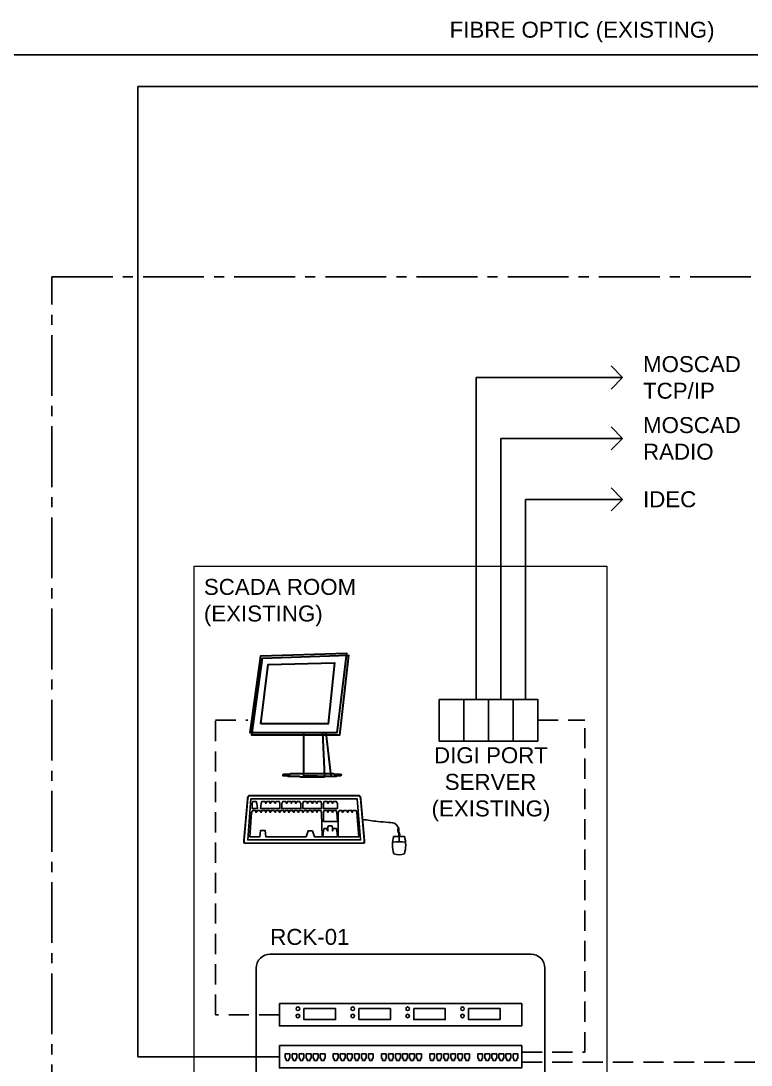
# Paper-space layout 'Sample Network Drawing - A1 Sheet' of a CAD drawing. Extents: x 49 to 806, y 22 to 564.
# Drawn here: x 217.3 to 331.8, y 394.2 to 557.8 of the extents above; entities that cross this region are included whole.
import ezdxf

# ---------------------------------------------------------------- set-up
doc = ezdxf.new("R2010")
doc.units = 0
doc.linetypes.add('CENTER2', pattern=[28.575, 19.05, -3.175, 3.175, -3.175])
doc.linetypes.add('HIDDEN2', pattern=[4.7625, 3.175, -1.5875])
for name, color, linetype, lineweight in [('G-ANNO-SYMB-EXST', 252, 'Continuous', 13), ('N-ANNO-TEXT', 2, 'Continuous', 18), ('N-ANNO-TEXT-EXST', 252, 'Continuous', 18), ('N-CONT-PANL', 3, 'Continuous', 25), ('N-EQPM', 4, 'Continuous', 25), ('N-EQPM-EXST', 252, 'Continuous', 25), ('N-ETH-FBR_EXST', 252, 'SOFTWARE', 25), ('N-MISC', 3, 'CENTER2', 25), ('N-SGNL-ELEC', 4, 'HIDDEN2', 25), ('N-SGNL-ELEC_EXST', 252, 'HIDDEN2', 25), ('N-SGNL-UNDEF', 4, 'UNDEFINED SIGNAL', 25)]:
    doc.layers.add(name, color=color, linetype=linetype, lineweight=lineweight)
doc.styles.add('_CGS_2-5_NOTES', font='arial.ttf', dxfattribs={"height": 2.5})
doc.styles.get("Standard").update_dxf_attribs({"font": 'arial.ttf'})
doc.linetypes.add('SOFTWARE', pattern='A,8.5,1.75,["o",Standard,S=2.5,R=0,X=0,Y=-0.7969],-1.5485', length=11.7985)
doc.linetypes.add('UNDEFINED SIGNAL', pattern='A,2.25,-0.762,2.25,-0.762,["/",Standard,S=2,R=0,X=-0.1905,Y=-0.975],2.25,-0.762', length=9.036)

psp = doc.layouts.new('Sample Network Drawing - A1 Sheet')

# ---------------------------------------------------------------- linework, layer by layer
at = {"layer": 'G-ANNO-SYMB-EXST', "ltscale": 10}
psp.add_lwpolyline([(244.49, 472.35), (309.16, 472.35), (309.16, 310.87), (244.49, 310.87)], close=True, dxfattribs=at)
at = {"layer": 'N-CONT-PANL', "ltscale": 10}
psp.add_lwpolyline([(256.4, 411.55), (297.25, 411.55, -0.414214), (299.44, 409.36), (299.44, 317.19, -0.414214), (297.25, 315.01), (256.4, 315.01, -0.414214), (254.21, 317.19), (254.21, 409.36, -0.414214)], format="xyb", close=True, dxfattribs=at)
at = {"layer": 'N-EQPM', "lineweight": 0}
psp.add_lwpolyline([(254.91, 447.62), (256.1, 456.9), (266.47, 457.2), (265.48, 447.62), (254.91, 447.62), (254.91, 447.62)], dxfattribs=at)
at = {"layer": 'N-EQPM'}
for points in [[(257.83, 403.79), (295.83, 403.79), (295.83, 400.29), (257.83, 400.29)], [(261.69, 403.02), (266.63, 403.02), (266.63, 401.29), (261.69, 401.29)], [(270.29, 403.02), (275.23, 403.02), (275.23, 401.29), (270.29, 401.29)], [(278.89, 403.02), (283.83, 403.02), (283.83, 401.29), (278.89, 401.29)], [(287.48, 403.02), (292.43, 403.02), (292.43, 401.29), (287.48, 401.29)]]:
    psp.add_lwpolyline(points, close=True, dxfattribs=at)
for points in [[(260.46, 402.99, 1), (261.02, 402.99, 1)], [(269.05, 402.99, 1), (269.62, 402.99, 1)], [(277.65, 402.99, 1), (278.22, 402.99, 1)], [(286.25, 402.99, 1), (286.82, 402.99, 1)], [(260.46, 401.86, 1), (261.02, 401.86, 1)], [(269.05, 401.86, 1), (269.62, 401.86, 1)], [(277.65, 401.86, 1), (278.22, 401.86, 1)], [(286.25, 401.86, 1), (286.82, 401.86, 1)]]:
    psp.add_lwpolyline(points, format="xyb", close=True, dxfattribs=at)
at = {"layer": 'N-EQPM-EXST', "linetype": 'Continuous'}
for p, q in [((276.44, 430.7), (276.55, 430.46)), ((276.6, 431.31), (276.47, 431.32)), ((276.67, 430.48), (276.57, 430.72)), ((275.78, 430), (277.42, 430)), ((276.55, 430), (276.67, 430)), ((276.6, 430), (276.6, 429.13)), ((259.48, 395.92), (258.73, 395.92)), ((258.73, 395.92), (258.73, 395.17)), ((259.48, 395.17), (259.48, 395.92)), ((260.58, 395.92), (259.83, 395.92)), ((259.83, 395.92), (259.83, 395.17)), ((260.58, 395.17), (260.58, 395.92)), ((261.69, 395.92), (260.93, 395.92)), ((260.93, 395.92), (260.93, 395.17)), ((261.69, 395.17), (261.69, 395.92)), ((262.79, 395.92), (262.03, 395.92)), ((262.03, 395.92), (262.03, 395.17)), ((262.79, 395.17), (262.79, 395.92)), ((263.89, 395.92), (263.13, 395.92)), ((263.13, 395.92), (263.13, 395.17)), ((263.89, 395.17), (263.89, 395.92)), ((264.99, 395.92), (264.24, 395.92)), ((264.24, 395.92), (264.24, 395.17)), ((264.99, 395.17), (264.99, 395.92)), ((267.03, 395.92), (266.28, 395.92)), ((266.28, 395.92), (266.28, 395.17)), ((267.03, 395.17), (267.03, 395.92)), ((268.14, 395.92), (267.38, 395.92)), ((267.38, 395.92), (267.38, 395.17)), ((268.14, 395.17), (268.14, 395.92)), ((269.24, 395.92), (268.48, 395.92)), ((268.48, 395.92), (268.48, 395.17)), ((269.24, 395.17), (269.24, 395.92)), ((270.34, 395.92), (269.59, 395.92)), ((269.59, 395.92), (269.59, 395.17)), ((270.34, 395.17), (270.34, 395.92)), ((271.44, 395.92), (270.69, 395.92)), ((270.69, 395.92), (270.69, 395.17)), ((271.44, 395.17), (271.44, 395.92)), ((272.54, 395.92), (271.79, 395.92)), ((271.79, 395.92), (271.79, 395.17)), ((272.54, 395.17), (272.54, 395.92)), ((274.59, 395.92), (273.83, 395.92)), ((273.83, 395.92), (273.83, 395.17)), ((274.59, 395.17), (274.59, 395.92)), ((275.69, 395.92), (274.93, 395.92)), ((274.93, 395.92), (274.93, 395.17)), ((275.69, 395.17), (275.69, 395.92)), ((276.79, 395.92), (276.04, 395.92)), ((276.04, 395.92), (276.04, 395.17)), ((276.79, 395.17), (276.79, 395.92)), ((277.89, 395.92), (277.14, 395.92)), ((277.14, 395.92), (277.14, 395.17)), ((277.89, 395.17), (277.89, 395.92)), ((279, 395.92), (278.24, 395.92)), ((278.24, 395.92), (278.24, 395.17)), ((279, 395.17), (279, 395.92)), ((280.1, 395.92), (279.34, 395.92)), ((279.34, 395.92), (279.34, 395.17)), ((280.1, 395.17), (280.1, 395.92)), ((282.14, 395.92), (281.39, 395.92)), ((281.39, 395.92), (281.39, 395.17)), ((282.14, 395.17), (282.14, 395.92)), ((283.24, 395.92), (282.49, 395.92)), ((282.49, 395.92), (282.49, 395.17)), ((283.24, 395.17), (283.24, 395.92)), ((284.34, 395.92), (283.59, 395.92)), ((283.59, 395.92), (283.59, 395.17)), ((284.34, 395.17), (284.34, 395.92)), ((285.45, 395.92), (284.69, 395.92)), ((284.69, 395.92), (284.69, 395.17)), ((285.45, 395.17), (285.45, 395.92)), ((286.55, 395.92), (285.79, 395.92)), ((285.79, 395.92), (285.79, 395.17)), ((286.55, 395.17), (286.55, 395.92)), ((287.65, 395.92), (286.9, 395.92)), ((286.9, 395.92), (286.9, 395.17)), ((287.65, 395.17), (287.65, 395.92)), ((289.69, 395.92), (288.94, 395.92)), ((288.94, 395.92), (288.94, 395.17)), ((289.69, 395.17), (289.69, 395.92)), ((290.8, 395.92), (290.04, 395.92)), ((290.04, 395.92), (290.04, 395.17)), ((290.8, 395.17), (290.8, 395.92)), ((291.9, 395.92), (291.14, 395.92)), ((291.14, 395.92), (291.14, 395.17)), ((291.9, 395.17), (291.9, 395.92)), ((293, 395.92), (292.24, 395.92)), ((292.24, 395.92), (292.24, 395.17)), ((293, 395.17), (293, 395.92)), ((294.1, 395.92), (293.35, 395.92)), ((293.35, 395.92), (293.35, 395.17)), ((294.1, 395.17), (294.1, 395.92)), ((295.2, 395.92), (294.45, 395.92)), ((294.45, 395.92), (294.45, 395.17)), ((295.2, 395.17), (295.2, 395.92)), ((258.73, 395.17), (258.88, 395.17)), ((258.88, 395.17), (258.88, 394.87)), ((258.88, 394.87), (259.33, 394.87)), ((259.33, 394.87), (259.33, 395.17)), ((259.33, 395.17), (259.48, 395.17)), ((259.83, 395.17), (259.98, 395.17)), ((259.98, 395.17), (259.98, 394.87)), ((259.98, 394.87), (260.43, 394.87)), ((260.43, 394.87), (260.43, 395.17)), ((260.43, 395.17), (260.58, 395.17)), ((260.93, 395.17), (261.08, 395.17)), ((261.08, 395.17), (261.08, 394.87)), ((261.08, 394.87), (261.53, 394.87)), ((261.53, 394.87), (261.53, 395.17)), ((261.53, 395.17), (261.69, 395.17)), ((262.03, 395.17), (262.18, 395.17)), ((262.18, 395.17), (262.18, 394.87)), ((262.18, 394.87), (262.64, 394.87)), ((262.64, 394.87), (262.64, 395.17)), ((262.64, 395.17), (262.79, 395.17)), ((263.13, 395.17), (263.29, 395.17)), ((263.29, 395.17), (263.29, 394.87)), ((263.29, 394.87), (263.74, 394.87)), ((263.74, 394.87), (263.74, 395.17)), ((263.74, 395.17), (263.89, 395.17)), ((264.24, 395.17), (264.39, 395.17)), ((264.39, 395.17), (264.39, 394.87)), ((264.39, 394.87), (264.84, 394.87)), ((264.84, 394.87), (264.84, 395.17)), ((264.84, 395.17), (264.99, 395.17)), ((266.28, 395.17), (266.43, 395.17)), ((266.43, 395.17), (266.43, 394.87)), ((266.43, 394.87), (266.88, 394.87)), ((266.88, 394.87), (266.88, 395.17)), ((266.88, 395.17), (267.03, 395.17)), ((267.38, 395.17), (267.53, 395.17)), ((267.53, 395.17), (267.53, 394.87)), ((267.53, 394.87), (267.99, 394.87)), ((267.99, 394.87), (267.99, 395.17)), ((267.99, 395.17), (268.14, 395.17)), ((268.48, 395.17), (268.63, 395.17)), ((268.63, 395.17), (268.63, 394.87)), ((268.63, 394.87), (269.09, 394.87)), ((269.09, 394.87), (269.09, 395.17)), ((269.09, 395.17), (269.24, 395.17)), ((269.59, 395.17), (269.74, 395.17)), ((269.74, 395.17), (269.74, 394.87)), ((269.74, 394.87), (270.19, 394.87)), ((270.19, 394.87), (270.19, 395.17)), ((270.19, 395.17), (270.34, 395.17)), ((270.69, 395.17), (270.84, 395.17)), ((270.84, 395.17), (270.84, 394.87)), ((270.84, 394.87), (271.29, 394.87)), ((271.29, 394.87), (271.29, 395.17)), ((271.29, 395.17), (271.44, 395.17)), ((271.79, 395.17), (271.94, 395.17)), ((271.94, 395.17), (271.94, 394.87)), ((271.94, 394.87), (272.39, 394.87)), ((272.39, 394.87), (272.39, 395.17)), ((272.39, 395.17), (272.54, 395.17)), ((273.83, 395.17), (273.98, 395.17)), ((273.98, 395.17), (273.98, 394.87)), ((273.98, 394.87), (274.44, 394.87)), ((274.44, 394.87), (274.44, 395.17)), ((274.44, 395.17), (274.59, 395.17)), ((274.93, 395.17), (275.09, 395.17)), ((275.09, 395.17), (275.09, 394.87)), ((275.09, 394.87), (275.54, 394.87)), ((275.54, 394.87), (275.54, 395.17)), ((275.54, 395.17), (275.69, 395.17)), ((276.04, 395.17), (276.19, 395.17)), ((276.19, 395.17), (276.19, 394.87)), ((276.19, 394.87), (276.64, 394.87)), ((276.64, 394.87), (276.64, 395.17)), ((276.64, 395.17), (276.79, 395.17)), ((277.14, 395.17), (277.29, 395.17)), ((277.29, 395.17), (277.29, 394.87)), ((277.29, 394.87), (277.74, 394.87)), ((277.74, 394.87), (277.74, 395.17)), ((277.74, 395.17), (277.89, 395.17)), ((278.24, 395.17), (278.39, 395.17)), ((278.39, 395.17), (278.39, 394.87)), ((278.39, 394.87), (278.84, 394.87)), ((278.84, 394.87), (278.84, 395.17)), ((278.84, 395.17), (279, 395.17)), ((279.34, 395.17), (279.49, 395.17)), ((279.49, 395.17), (279.49, 394.87)), ((279.49, 394.87), (279.95, 394.87)), ((279.95, 394.87), (279.95, 395.17)), ((279.95, 395.17), (280.1, 395.17)), ((281.39, 395.17), (281.54, 395.17)), ((281.54, 395.17), (281.54, 394.87)), ((281.54, 394.87), (281.99, 394.87)), ((281.99, 394.87), (281.99, 395.17)), ((281.99, 395.17), (282.14, 395.17)), ((282.49, 395.17), (282.64, 395.17)), ((282.64, 395.17), (282.64, 394.87)), ((282.64, 394.87), (283.09, 394.87)), ((283.09, 394.87), (283.09, 395.17)), ((283.09, 395.17), (283.24, 395.17)), ((283.59, 395.17), (283.74, 395.17)), ((283.74, 395.17), (283.74, 394.87)), ((283.74, 394.87), (284.19, 394.87)), ((284.19, 394.87), (284.19, 395.17)), ((284.19, 395.17), (284.34, 395.17)), ((284.69, 395.17), (284.84, 395.17)), ((284.84, 395.17), (284.84, 394.87)), ((284.84, 394.87), (285.3, 394.87)), ((285.3, 394.87), (285.3, 395.17)), ((285.3, 395.17), (285.45, 395.17)), ((285.79, 395.17), (285.94, 395.17)), ((285.94, 395.17), (285.94, 394.87)), ((285.94, 394.87), (286.4, 394.87)), ((286.4, 394.87), (286.4, 395.17)), ((286.4, 395.17), (286.55, 395.17)), ((286.9, 395.17), (287.05, 395.17)), ((287.05, 395.17), (287.05, 394.87)), ((287.05, 394.87), (287.5, 394.87)), ((287.5, 394.87), (287.5, 395.17)), ((287.5, 395.17), (287.65, 395.17)), ((288.94, 395.17), (289.09, 395.17)), ((289.09, 395.17), (289.09, 394.87)), ((289.09, 394.87), (289.54, 394.87)), ((289.54, 394.87), (289.54, 395.17)), ((289.54, 395.17), (289.69, 395.17)), ((290.04, 395.17), (290.19, 395.17)), ((290.19, 395.17), (290.19, 394.87)), ((290.19, 394.87), (290.64, 394.87)), ((290.64, 394.87), (290.64, 395.17)), ((290.64, 395.17), (290.8, 395.17)), ((291.14, 395.17), (291.29, 395.17)), ((291.29, 395.17), (291.29, 394.87)), ((291.29, 394.87), (291.75, 394.87)), ((291.75, 394.87), (291.75, 395.17)), ((291.75, 395.17), (291.9, 395.17)), ((292.24, 395.17), (292.4, 395.17)), ((292.4, 395.17), (292.4, 394.87)), ((292.4, 394.87), (292.85, 394.87)), ((292.85, 394.87), (292.85, 395.17)), ((292.85, 395.17), (293, 395.17)), ((293.35, 395.17), (293.5, 395.17)), ((293.5, 395.17), (293.5, 394.87)), ((293.5, 394.87), (293.95, 394.87)), ((293.95, 394.87), (293.95, 395.17)), ((293.95, 395.17), (294.1, 395.17)), ((294.45, 395.17), (294.6, 395.17)), ((294.6, 395.17), (294.6, 394.87)), ((294.6, 394.87), (295.05, 394.87)), ((295.05, 394.87), (295.05, 395.17)), ((295.05, 395.17), (295.2, 395.17))]:
    psp.add_line(p, q, dxfattribs=at)
at = {"layer": 'N-EQPM-EXST', "lineweight": 30}
for points in [[(253.23, 446.23), (254.91, 458.29), (268.34, 458.68), (266.86, 446.23), (253.23, 446.23), (253.23, 446.23)], [(253.23, 446.23), (254.91, 458.29), (268.34, 458.68), (266.86, 446.23), (253.23, 446.23)], [(253.53, 445.84), (255.21, 457.89), (268.64, 458.38), (267.26, 445.84), (253.53, 445.84), (253.53, 445.84)], [(253.53, 445.84), (255.21, 457.89), (268.64, 458.38), (267.26, 445.84), (253.53, 445.84)], [(254.91, 447.62), (256.1, 456.9), (266.47, 457.2), (265.48, 447.62), (254.91, 447.62)], [(261.63, 446.23), (261.63, 439.52), (265.97, 439.42), (265.18, 446.23), (261.63, 446.23), (261.63, 446.23)], [(261.63, 446.23), (261.63, 439.52), (265.97, 439.42), (265.18, 446.23), (261.63, 446.23)], [(264.89, 439.42), (265.97, 439.42), (265.18, 446.23), (264.59, 446.23), (264.89, 439.42), (264.89, 439.42)], [(264.89, 439.42), (265.97, 439.42), (265.18, 446.23), (264.59, 446.23), (264.89, 439.42)], [(267.55, 439.62), (267.55, 439.62), (267.55, 439.62), (267.46, 439.62), (267.46, 439.62), (267.36, 439.71), (267.36, 439.71), (267.26, 439.71), (267.16, 439.71), (267.06, 439.71), (266.96, 439.71), (266.86, 439.71), (266.76, 439.71), (266.67, 439.71), (266.47, 439.71), (266.37, 439.81), (266.17, 439.81), (266.07, 439.81), (265.88, 439.81), (265.68, 439.81), (265.48, 439.81), (265.38, 439.81), (265.18, 439.81), (264.99, 439.81), (264.79, 439.81), (264.49, 439.81), (264.29, 439.81), (264.1, 439.81), (263.9, 439.81), (263.6, 439.81), (263.41, 439.81), (263.21, 439.81), (262.91, 439.81), (262.71, 439.81), (262.52, 439.81), (262.22, 439.81), (262.02, 439.81), (261.83, 439.81), (261.63, 439.81), (261.33, 439.81), (261.13, 439.81), (260.94, 439.81), (260.74, 439.81), (260.54, 439.81), (260.34, 439.81), (260.24, 439.81), (260.05, 439.81), (259.85, 439.81), (259.75, 439.81), (259.55, 439.81), (259.45, 439.71), (259.26, 439.71), (259.16, 439.71), (259.06, 439.71), (258.86, 439.71), (258.76, 439.71), (258.76, 439.71), (258.66, 439.71), (258.57, 439.71), (258.47, 439.71), (258.47, 439.62), (258.37, 439.62), (258.37, 439.62), (258.37, 439.62), (258.37, 439.62), (258.37, 439.62), (258.37, 439.62), (258.37, 439.52), (258.47, 439.52), (258.47, 439.52), (258.57, 439.52), (258.66, 439.52), (258.76, 439.52), (258.76, 439.52), (258.86, 439.52), (259.06, 439.52), (259.16, 439.42), (259.26, 439.42), (259.36, 439.42), (259.55, 439.42), (259.75, 439.42), (259.85, 439.42), (260.05, 439.42), (260.24, 439.42), (260.34, 439.42), (260.54, 439.42), (260.74, 439.42), (260.94, 439.42), (261.13, 439.32), (261.33, 439.32), (261.63, 439.32), (261.83, 439.32), (262.02, 439.32), (262.22, 439.32), (262.52, 439.32), (262.71, 439.32), (262.91, 439.32), (263.21, 439.32), (263.41, 439.32), (263.6, 439.32), (263.9, 439.32), (264.1, 439.32), (264.29, 439.32), (264.49, 439.32), (264.79, 439.32), (264.99, 439.42), (265.18, 439.42), (265.38, 439.42), (265.48, 439.42), (265.68, 439.42), (265.88, 439.42), (266.07, 439.42), (266.17, 439.42), (266.37, 439.42), (266.47, 439.42), (266.67, 439.42), (266.76, 439.42), (266.86, 439.52), (266.96, 439.52), (267.06, 439.52), (267.16, 439.52), (267.26, 439.52), (267.36, 439.52), (267.36, 439.52), (267.46, 439.52), (267.46, 439.52), (267.55, 439.62), (267.55, 439.62), (267.55, 439.62), (267.55, 439.62)], [(267.55, 439.62), (267.55, 439.62), (267.55, 439.62), (267.46, 439.62), (267.46, 439.62), (267.36, 439.71), (267.36, 439.71), (267.26, 439.71), (267.16, 439.71), (267.06, 439.71), (266.96, 439.71), (266.86, 439.71), (266.76, 439.71), (266.67, 439.71), (266.47, 439.71), (266.37, 439.81), (266.17, 439.81), (266.07, 439.81), (265.88, 439.81), (265.68, 439.81), (265.48, 439.81), (265.38, 439.81), (265.18, 439.81), (264.99, 439.81), (264.79, 439.81), (264.49, 439.81), (264.29, 439.81), (264.1, 439.81), (263.9, 439.81), (263.6, 439.81), (263.41, 439.81), (263.21, 439.81), (262.91, 439.81), (262.71, 439.81), (262.52, 439.81), (262.22, 439.81), (262.02, 439.81), (261.83, 439.81), (261.63, 439.81), (261.33, 439.81), (261.13, 439.81), (260.94, 439.81), (260.74, 439.81), (260.54, 439.81), (260.34, 439.81), (260.24, 439.81), (260.05, 439.81), (259.85, 439.81), (259.75, 439.81), (259.55, 439.81), (259.45, 439.71), (259.26, 439.71), (259.16, 439.71), (259.06, 439.71), (258.86, 439.71), (258.76, 439.71), (258.76, 439.71), (258.66, 439.71), (258.57, 439.71), (258.47, 439.71), (258.47, 439.62), (258.37, 439.62), (258.37, 439.62), (258.37, 439.62), (258.37, 439.62), (258.37, 439.62), (258.37, 439.62), (258.37, 439.52), (258.47, 439.52), (258.47, 439.52), (258.57, 439.52), (258.66, 439.52), (258.76, 439.52), (258.76, 439.52), (258.86, 439.52), (259.06, 439.52), (259.16, 439.42), (259.26, 439.42), (259.36, 439.42), (259.55, 439.42), (259.75, 439.42), (259.85, 439.42), (260.05, 439.42), (260.24, 439.42), (260.34, 439.42), (260.54, 439.42), (260.74, 439.42), (260.94, 439.42), (261.13, 439.32), (261.33, 439.32), (261.63, 439.32), (261.83, 439.32), (262.02, 439.32), (262.22, 439.32), (262.52, 439.32), (262.71, 439.32), (262.91, 439.32), (263.21, 439.32), (263.41, 439.32), (263.6, 439.32), (263.9, 439.32), (264.1, 439.32), (264.29, 439.32), (264.49, 439.32), (264.79, 439.32), (264.99, 439.42), (265.18, 439.42), (265.38, 439.42), (265.48, 439.42), (265.68, 439.42), (265.88, 439.42), (266.07, 439.42), (266.17, 439.42), (266.37, 439.42), (266.47, 439.42), (266.67, 439.42), (266.76, 439.42), (266.86, 439.52), (266.96, 439.52), (267.06, 439.52), (267.16, 439.52), (267.26, 439.52), (267.36, 439.52), (267.36, 439.52), (267.46, 439.52), (267.46, 439.52), (267.55, 439.62), (267.55, 439.62), (267.55, 439.62)]]:
    psp.add_lwpolyline(points, dxfattribs=at)
at = {"layer": 'N-EQPM-EXST'}
for points in [[(282.87, 451.43), (286.74, 451.43), (286.74, 444.92), (282.87, 444.92)], [(286.74, 451.43), (290.61, 451.43), (290.61, 444.92), (286.74, 444.92)], [(290.61, 451.43), (294.48, 451.43), (294.48, 444.92), (290.61, 444.92)], [(294.48, 451.43), (298.35, 451.43), (298.35, 444.92), (294.48, 444.92)], [(257.83, 397.21), (295.83, 397.21), (295.83, 393.71), (257.83, 393.71)]]:
    psp.add_lwpolyline(points, close=True, dxfattribs=at)
at = {"layer": 'N-EQPM-EXST', "ltscale": 3, "const_width": 0.301}
psp.add_lwpolyline([(270.36, 436.36), (253.08, 436.36), (252.98, 436.26), (252.88, 436.06), (252.27, 429.23), (252.27, 429.03), (252.47, 428.93), (270.96, 428.93), (271.16, 429.03), (271.16, 429.23), (270.56, 436.06), (270.46, 436.26), (270.36, 436.36), (270.36, 436.36)], dxfattribs=at)
at = {"layer": 'N-EQPM-EXST', "ltscale": 3}
for points in [[(252.88, 429.43), (270.56, 429.43), (270.05, 435.86), (253.38, 435.86), (252.88, 429.43), (252.88, 429.43)], [(254.38, 434.35), (254.28, 435.16), (254.28, 435.16), (254.18, 435.46), (253.68, 435.46), (253.58, 435.16), (253.58, 434.35), (254.38, 434.35), (254.38, 434.35)], [(257.2, 435.16), (256.99, 435.46), (256.59, 435.46), (256.39, 435.16), (256.29, 435.46), (255.89, 435.46), (255.69, 435.16), (255.59, 435.46), (255.09, 435.46), (254.98, 435.16), (254.88, 434.35), (257.9, 434.35), (257.9, 435.16), (257.8, 435.46), (257.3, 435.46), (257.2, 435.16), (257.2, 435.16)], [(260.41, 435.16), (260.31, 435.46), (259.81, 435.46), (259.71, 435.16), (259.61, 435.46), (259.1, 435.46), (259, 435.16), (258.8, 435.46), (258.4, 435.46), (258.2, 435.16), (258.2, 434.35), (261.21, 434.35), (261.21, 435.16), (261.01, 435.46), (260.61, 435.46), (260.41, 435.16), (260.41, 435.16)], [(263.73, 435.16), (263.52, 435.46), (263.12, 435.46), (263.02, 435.16), (262.82, 435.46), (262.42, 435.46), (262.22, 435.16), (262.12, 435.46), (261.62, 435.46), (261.51, 435.16), (261.51, 434.35), (264.43, 434.35), (264.43, 435.16), (264.33, 435.46), (263.83, 435.46), (263.73, 435.16), (263.73, 435.16)], [(266.94, 435.16), (266.74, 435.46), (266.34, 435.46), (266.14, 435.16), (266.04, 435.46), (265.63, 435.46), (265.43, 435.16), (265.33, 435.46), (264.83, 435.46), (264.73, 435.16), (264.73, 434.35), (266.94, 434.35), (266.94, 435.16), (266.94, 435.16)], [(253.48, 433.75), (253.18, 429.93), (254.78, 429.93), (254.88, 430.94), (255.59, 430.94), (255.69, 429.93), (262.02, 429.93), (262.32, 430.84), (263.02, 430.84), (263.32, 429.93), (264.53, 429.93), (264.43, 433.75), (264.33, 434.05), (263.83, 434.05), (263.73, 433.75), (263.62, 434.05), (263.12, 434.05), (263.02, 433.75), (262.82, 434.05), (262.42, 434.05), (262.22, 433.75), (262.12, 434.05), (261.72, 434.05), (261.51, 433.75), (261.41, 434.05), (260.91, 434.05), (260.81, 433.75), (260.61, 434.05), (260.21, 434.05), (260.11, 433.75), (259.91, 434.05), (259.51, 434.05), (259.3, 433.75), (259.2, 434.05), (258.8, 434.05), (258.6, 433.75), (258.5, 434.05), (258, 434.05), (257.9, 433.75), (257.7, 434.05), (257.3, 434.05), (257.2, 433.75), (256.99, 434.05), (256.59, 434.05), (256.39, 433.75), (256.29, 434.05), (255.79, 434.05), (255.69, 433.75), (255.59, 434.05), (255.09, 434.05), (254.98, 433.75), (254.78, 434.05), (254.38, 434.05), (254.18, 433.75), (254.08, 434.05), (253.68, 434.05), (253.48, 433.75), (253.48, 433.75)], [(266.84, 433.75), (266.74, 434.05), (266.24, 434.05), (266.14, 433.75), (266.04, 434.05), (265.53, 434.05), (265.43, 433.75), (265.33, 434.05), (264.83, 434.05), (264.73, 433.75), (264.73, 432.34), (266.94, 432.34), (266.84, 433.75), (266.84, 433.75)], [(269.25, 433.75), (269.15, 434.05), (268.65, 434.05), (268.55, 433.75), (268.35, 434.05), (267.94, 434.05), (267.74, 433.75), (267.64, 434.05), (267.24, 434.05), (267.04, 433.75), (267.04, 429.93), (270.26, 429.93), (269.95, 433.75), (269.85, 434.05), (269.35, 434.05), (269.25, 433.75), (269.25, 433.75)], [(266.84, 430.94), (266.74, 431.24), (266.24, 431.24), (266.14, 430.84), (266.14, 431.44), (266.04, 431.64), (265.53, 431.64), (265.43, 431.44), (265.43, 430.84), (265.23, 431.24), (264.83, 431.24), (264.73, 430.94), (264.63, 429.93), (266.94, 429.93), (266.84, 430.94), (266.84, 430.94)]]:
    psp.add_lwpolyline(points, dxfattribs=at)
at = {"layer": 'N-EQPM-EXST', "linetype": 'Continuous'}
for centre, major_axis, start_param, end_param in [((277.9, 430.96), (1.49, 0), -3.43161, -2.940407), ((277.73, 430.97), (1.2, 0), 2.80575, 3.390534), ((274.95, 430.23), (1.62, 0), -0.165272, 0.165272), ((275.18, 430.24), (1.52, 0), -0.185939, 0.185939), ((281.87, 428.64), (6.3, 0), 2.883674, 3.399511), ((276.6, 419.52), (11.32, 0), 1.482499, 1.659094), ((271.08, 428.64), (6.55, 0), -0.248101, 0.248101), ((276.6, 428.9), (2.09, 0), -1.974968, -1.166625)]:
    psp.add_ellipse(centre, major_axis=major_axis, ratio=0.848743, start_param=start_param, end_param=end_param, dxfattribs=at)
at = {"layer": 'N-EQPM-EXST'}
psp.add_spline([(270.86, 432.65), (273.25, 432.33), (274.96, 432.19), (276.07, 431.91), (276.47, 431.32)], degree=3, dxfattribs=at)
at = {"layer": 'N-ETH-FBR_EXST'}
for p, q in [((131.26, 552.45), (399.09, 552.45)), ((235.64, 395.46), (235.64, 547.45)), ((235.64, 547.45), (399.99, 547.45)), ((235.64, 395.46), (257.83, 395.46))]:
    psp.add_line(p, q, dxfattribs=at)
at = {"layer": 'N-MISC', "ltscale": 0.5}
psp.add_lwpolyline([(222.19, 517.68), (683.97, 517.68), (683.97, 84.68), (222.19, 84.68)], close=True, dxfattribs=at)
at = {"layer": 'N-SGNL-ELEC'}
for p, q in [((247.82, 402.04), (247.82, 448.18)), ((247.82, 448.18), (252.91, 448.18)), ((298.35, 448.18), (305.73, 448.18)), ((305.73, 396.17), (305.73, 448.18)), ((257.83, 402.04), (247.82, 402.04)), ((295.83, 396.17), (305.73, 396.17))]:
    psp.add_line(p, q, dxfattribs=at)
at = {"layer": 'N-SGNL-ELEC_EXST'}
psp.add_line((295.83, 394.61), (333.79, 394.61), dxfattribs=at)
at = {"layer": 'N-SGNL-UNDEF', "ltscale": 1.5}
for p, q in [((311.61, 501.88), (309.81, 503.69)), ((288.67, 451.43), (288.67, 501.88)), ((288.67, 501.88), (311.61, 501.88)), ((311.61, 501.88), (309.81, 500.08)), ((311.61, 492.33), (309.81, 494.14)), ((292.54, 451.43), (292.54, 492.33)), ((292.54, 492.33), (311.61, 492.33)), ((311.61, 492.33), (309.81, 490.53)), ((311.61, 482.79), (309.81, 484.59)), ((296.41, 451.43), (296.41, 482.79)), ((296.41, 482.79), (311.61, 482.79)), ((311.61, 482.79), (309.81, 480.98))]:
    psp.add_line(p, q, dxfattribs=at)

# ---------------------------------------------------------------- texts
at = {"layer": 'N-ANNO-TEXT', "char_height": 2.5, "style": '_CGS_2-5_NOTES'}
for s, insert, width, attachment_point in [('MOSCAD\\PTCP/IP', (314.83, 501.88), 36.679, 4), ('MOSCAD\\PRADIO', (314.83, 492.33), 36.679, 4), ('IDEC', (314.83, 482.79), 36.679, 4), ('RCK-01', (256.4, 412.96), 37.6431, 7)]:
    psp.add_mtext(s, dxfattribs=dict(at, insert=insert, width=width, attachment_point=attachment_point))
at = {"layer": 'N-ANNO-TEXT-EXST', "ltscale": 3, "char_height": 2.5, "attachment_point": 4, "style": '_CGS_2-5_NOTES'}
for s, insert, width in [('FIBRE OPTIC (EXISTING)', (284.52, 556), 61.1048), ('SCADA ROOM (EXISTING)', (246, 466.62), 32.9628), ('\\pi7.72543;DIGI PORT \\P\\pi9.40091;SERVER\\P\\pi7.33662;(EXISTING)', (274.35, 438.16), 32.9628)]:
    psp.add_mtext(s, dxfattribs=dict(at, insert=insert, width=width))

doc.saveas('drawing.dxf')
